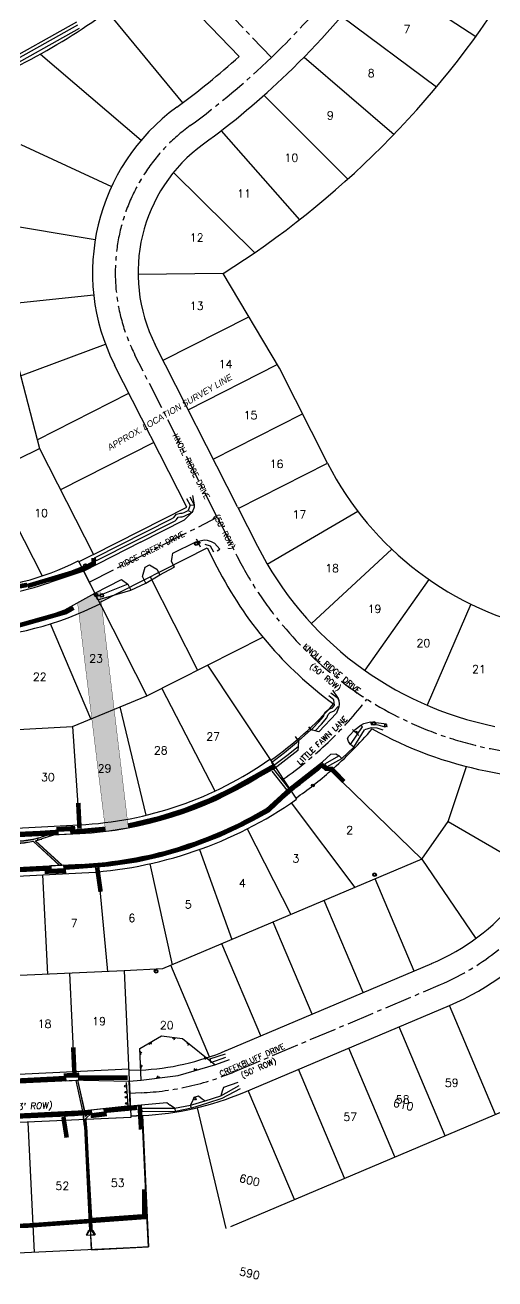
# Model space of a CAD drawing. Header units: feet. Extents: x 50644 to 52904, y -679 to 1764.
# Drawn here: x 51624 to 52141, y -458 to 920 of the extents above; entities that cross this region are included whole.
import ezdxf
from ezdxf.enums import TextEntityAlignment as Align

# ---------------------------------------------------------------- set-up
doc = ezdxf.new("R2010")
doc.units = ezdxf.units.FT
doc.header["$LTSCALE"] = 40
doc.header["$MEASUREMENT"] = 0
for name, pattern in [('CENTER2', [1.125, 0.75, -0.125, 0.125, -0.125]), ('DASHED', [0.75, 0.5, -0.25]), ('PHANTOM2', [1.25, 0.625, -0.125, 0.125, -0.125, 0.125, -0.125])]:
    doc.linetypes.add(name, pattern=pattern)
for name, color, linetype in [('ADJACENT', 7, 'Continuous'), ('ADJOINER-CL', 7, 'CENTER2'), ('adjoiners', 7, 'Continuous'), ('BOC', 7, 'Continuous'), ('BOUNDARY', 7, 'Continuous'), ('contours-major', 9, 'DASHED'), ('ECB', 86, 'Continuous'), ('EX PVMT', 7, 'Continuous'), ('LOT-NO', 7, 'Continuous'), ('LOTS', 150, 'Continuous'), ('P-WATER', 7, 'Continuous'), ('rockroad', 5, 'Continuous'), ('ROW', 150, 'Continuous'), ('ROW-P', 7, 'Continuous'), ('silt fence', 200, 'Continuous'), ('storm structures', 7, 'Continuous'), ('storm walls', 7, 'Continuous'), ('TEXT', 7, 'Continuous')]:
    doc.layers.add(name, color=color, linetype=linetype)
doc.styles.add('text100', font='romans.shx', dxfattribs={"height": 3.52})
doc.styles.add('TEXT60', font='arctext.shx', dxfattribs={"oblique": 10, "height": 15})

# ---------------------------------------------------------------- blocks, each defined once
blk = doc.blocks.new('lumin')
for p, q in [((-0.032, 0.019), (-0.052, 0.03)), ((0, 0.038), (0, 0.06)), ((0.032, 0.019), (0.052, 0.03)), ((-0.032, -0.019), (-0.052, -0.03)), ((0, -0.038), (0, -0.06)), ((0.032, -0.019), (0.052, -0.03))]:
    blk.add_line(p, q)
blk.add_circle((0, 0), 0.0375)
blk = doc.blocks.new('sign1')
blk.add_line((-0.12, 0), (0.12, 0))
blk.add_circle((0, -0.02), 0.02)
blk = doc.blocks.new('ip')
for radius in [0.05, 0.0375]:
    blk.add_circle((0, 0), radius)

msp = doc.modelspace()

# ---------------------------------------------------------------- hatches: boundary and pattern name
at = {"layer": 'rockroad'}
h = msp.add_hatch(dxfattribs=at)
h.set_pattern_fill('GRAVEL', color=4, scale=5, style=0)
h.set_pattern_definition([(228.0128, (9.05787, 7.5163), (-39.9999911608, -45.000006708), [0.67268, -66.59544]), (184.9697, (8.60787, 7.01628), (60.0000052576, 4.999956535), [1.15434, -114.279625]), (132.5104, (7.45787, 6.91628), (49.9999535917, -55.0000433694), [0.81394, -80.58016]), (267.2737, (5.50787, 5.66628), (4.9999800886, 100.0000014749), [1.05119, -104.06779]), (292.8337, (5.45787, 4.61628), (-25.0000495272, 59.9999820589), [1.030775, -102.046865]), (357.2737, (5.85787, 3.66628), (-100.0000014749, 4.9999800886), [1.05119, -104.06779]), (37.6942, (6.90787, 3.61628), (-65.0000367281, -49.9999520258), [1.390145, -137.624245]), (72.2553, (8.00787, 4.46628), (35.0000538135, 109.9999811562), [1.31244, -129.931605]), (121.4296, (8.40787, 5.71628), (-40.0000411709, 64.9999751825), [1.05475, -104.420365]), (175.2364, (7.85787, 6.6163), (55.0000047316, -4.9999576633), [1.20416, -59.003815]), (222.3974, (6.65787, 6.71628), (-60.00003675537, -54.99996041007), [1.55724, -154.166875]), (138.8141, (10.45787, 5.6163), (-35.000014734, 29.9999865667), [0.531505, -52.61922]), (171.4692, (10.05787, 5.96628), (64.9999914241, -10.0000395502), [1.011185, -100.107555]), (225, (9.058, 6.1163), (-6e-16, -5.00000155), [0.707105, -6.36396]), (203.1986, (8.7079, 6.7163), (24.999998653, 10.000006626), [0.38079, -37.698075]), (291.8014, (8.3579, 6.5663), (-4.999999553, 15.000001365), [0.538515, -26.38731]), (30.9638, (8.5579, 6.0663), (14.999990111, 10.000012418), [0.874645, -28.280115]), (161.5651, (9.3079, 6.5163), (10.000002173, -4.999992016), [0.632455, -15.178935]), (16.3895, (5.45787, 6.56628), (50.000010992, 14.9999635491), [0.886, -87.714225]), (70.3462, (6.30787, 6.8163), (-19.9999762369, -55.000010678), [0.743305, -73.58704]), (293.1986, (9.3079, 7.5163), (-10.000006626, 24.999998653), [0.761575, -37.31729]), (343.6105, (9.60787, 6.81628), (-50.000010992, 14.9999635491), [0.886, -87.714225]), (339.444, (5.4579, 3.4663), (-25.000009223, 9.999979982), [0.8544, -41.86562]), (294.7751, (6.25787, 3.1663), (-24.9999609462, 55.0000171092), [0.71589, -70.873215]), (66.8014, (9.3579, 2.5163), (10.000006626, 24.999998653), [0.761575, -37.31729]), (17.354, (9.65787, 3.21628), (-65.0000100955, -19.9999725113), [0.838155, -82.97712]), (69.444, (6.9079, 2.5163), (-9.999979982, -25.000009223), [0.4272, -42.29282]), (101.3099, (9.0579, 2.5163), (-4.99998816, 20.000003761), [0.25495, -25.240145]), (165.9638, (9.0079, 2.7663), (15.00000273, -4.999990287), [1.030775, -19.58475]), (186.009, (8.00787, 3.01628), (49.9999987545, 4.9999965874), [0.95525, -94.569615]), (303.6901, (8.5579, 5.6163), (-5.000006673, 9.99999779), [0.72111, -17.306645]), (353.1572, (8.95787, 5.01628), (84.9999968274, -10.0000399896), [1.25897, -124.637815]), (60.9454, (10.20787, 4.8663), (-20.000000136, -35.000001923), [0.51478, -50.96337]), (90, (10.458, 5.3163), (-5, 5), [0.3, -4.7]), (120.2564, (7.90787, 3.1663), (19.999974434, -35.0000122793), [0.69462, -68.7676]), (48.0128, (7.55787, 3.7663), (39.9999911608, 45.000006708), [1.34536, -65.92276]), (0, (8.458, 4.7663), (5, 5), [1.3, -3.7]), (325.3048, (9.75787, 4.76628), (-49.999971295, 35.000043048), [0.79057, -78.26637]), (254.0546, (10.4079, 4.3163), (-4.9999994465, -20.000000633), [0.72801, -35.67254]), (207.646, (10.20787, 3.61628), (-94.9999790359, -50.00003856585), [1.185325, -117.34737]), (175.4261, (9.15787, 3.06628), (-65.00000279156, 4.9999740058), [1.253995, -124.14537])])
h.paths.add_polyline_path([(51712.9, 33.9), (51682.1, 284.6), (51706.6, 298.3), (51737.8, 37.8), (51730.9, 36.9), (51713.8, 34.1)])

# ---------------------------------------------------------------- linework, layer by layer
at = {"layer": 'ADJOINER-CL'}
for p, q in [((51895.1, 884.6), (51787.7, 996.3)), ((51835.6, 379), (51745.1, 557.4)), ((51694.8, 307.6), (51835.6, 379)), ((51835.6, 379), (51857.5, 335.9)), ((52135.7, 124.7), (52246.5, 102.5)), ((51854.9, -230.3), (52080.9, -134.7)), ((51752.1, -253.7), (51739.5, -254.3))]:
    msp.add_line(p, q, dxfattribs=at)
for centre, radius, start, end in [((51302.3, 1500.7), 855, 313.897, 325.6758), ((51302.3, 1500.7), 855, 306.0687, 313.897), ((51923.5, 647.9), 200, 126.0683, 206.9067), ((52214.2, 516.9), 400, 206.9063, 258.6837), ((51663.6, 438.7), 425, 305.1165, 322.3458), ((51977.6, 109.4), 265, 292.9329, 348.6833), ((51738, 46), 300, 272.6838, 292.9323)]:
    msp.add_arc(centre, radius, start, end, dxfattribs=at)
at = {"layer": 'adjoiners'}
for p, q in [((51859.5, 885.5), (51769.3, 979.3)), ((52119.7, 907.3), (52014.5, 976.3)), ((51972.2, 930), (52076.6, 852.1)), ((51931.1, 885), (52029.8, 800)), ((51886.9, 842.9), (51979, 750.9)), ((51619.6, 789), (51719.4, 742.6)), ((51876.7, 669.9), (51787.5, 758.1)), ((51592.3, 702.5), (51701.5, 684.5)), ((51842, 646.9), (51748.5, 645.8)), ((51903.9, 542.8), (51842, 646.9)), ((51599, 612.8), (51699.8, 623.7)), ((51619.4, 534.4), (51712.7, 569.2)), ((51857.9, 390.4), (51767.4, 568.7)), ((51802, 390), (51722.8, 546.1)), ((51956.8, 438.5), (51903.9, 542.8)), ((51699.5, 338), (51802, 390)), ((51857.9, 390.4), (51879.8, 347.2)), ((51890.5, 327.6), (51989.9, 385.7)), ((51706.1, 285.3), (51824.6, 345.4)), ((51824.6, 345.4), (51835.2, 324.6)), ((51939, 262.2), (52027.3, 343.8)), ((52067.9, 310.7), (51997.6, 210.8)), ((52114, 283.5), (52066.3, 172.3)), ((52130.8, 100.2), (52217.1, 82.9)), ((52089.3, 44.5), (52185.2, -11.2)), ((52060.4, 3.2), (52119.5, -84.2)), ((51845.2, -207.3), (52071.2, -111.7)), ((51864.7, -253.3), (52090.6, -157.7)), ((51850.4, -400.5), (52279.2, -219.1)), ((51750.9, -228.7), (51738.3, -229.3)), ((51813.4, -270.1), (51845, -402.7))]:
    msp.add_line(p, q, dxfattribs=at)
for points in [[(51797.7, 834.7), (51715, 935.2)], [(51641.3, 888.2), (51752.1, 793.7)], [(51840, 804), (51925.8, 706)], [(51776, 551.7), (51870.2, 599.5)], [(51803.6, 497.3), (51901.4, 547.1)], [(51637.7, 464.2), (51738.4, 515.3)], [(51831.2, 442.9), (51929.2, 492.9)], [(51765.8, 461.4), (51663.3, 409.3)], [(51858.7, 388.8), (51956.8, 438.5)], [(51761.9, 313.6), (51814, 211.1)], [(51824.9, 216.6), (51885.6, 247.4)], [(52060.4, 3.2), (52089.3, 44.5), (52109.3, 105)], [(52052, -119.8), (52009.1, -18.5)], [(51995.8, -143.5), (51953, -42.2)], [(51939.7, -167.3), (51896.8, -66)], [(51883.5, -191.1), (51840.6, -89.8)], [(51827, -214.2), (51784.4, -113.5)], [(52141.3, -277.4), (52090.6, -157.7)], [(52086, -300.8), (52035.4, -181.1)], [(52030.8, -324.2), (51980.1, -204.5)], [(51975.5, -347.6), (51924.9, -227.8)], [(51920.3, -370.9), (51869.6, -251.2)]]:
    msp.add_lwpolyline(points, dxfattribs=at)
at = {"layer": 'adjoiners', "color": 7}
for points in [[(51758.3, -387.4), (51753.2, -278.7), (51740.7, -279.3), (51740.7, -280.7), (51691.3, -283.1), (51697.2, -391.7)], [(51758.2, -387.6), (51697.2, -392), (51697.9, -404.8), (51698.9, -404.8), (51698.9, -405.4), (51701.5, -409.5), (51700.7, -410), (51696.4, -410.1), (51697.3, -426.1), (51759.9, -422.9), (51758.3, -387.7)]]:
    msp.add_lwpolyline(points, close=True, dxfattribs=at)
msp.add_lwpolyline([(51697.4, -392), (51758.5, -387.4)], dxfattribs=at)
at = {"layer": 'adjoiners'}
for centre, radius, start, end in [((51302.3, 1500.7), 700, 294.8232, 311.8502), ((51302.3, 1500.7), 880, 313.897, 323.3032), ((51302.3, 1500.7), 1010, 302.2984, 327.6877), ((51302.3, 1500.7), 830, 306.0687, 312.171), ((51302.3, 1500.7), 880, 306.0687, 313.897), ((51923.5, 647.9), 225, 126.0683, 206.9067), ((51923.5, 647.9), 175, 126.0683, 206.9067), ((52267.1, 596), 347.9, 206.9066, 258.6834), ((52214.2, 516.9), 375, 206.9063, 258.6837), ((52214.2, 516.9), 425, 206.9063, 233.819), ((51663.6, 438.7), 400, 305.2178, 318.5388), ((51663.6, 438.7), 450, 311.2347, 319.5103), ((52214.2, 516.9), 425, 240.6331, 258.6837), ((51977.6, 109.4), 240, 292.9329, 348.6833), ((51977.6, 109.4), 290, 292.9329, 348.6833), ((51738, 46), 275, 272.6838, 292.9323), ((51738, 46), 325, 272.6838, 292.9323)]:
    msp.add_arc(centre, radius, start, end, dxfattribs=at)
at = {"layer": 'BOC'}
for p, q in [((51688.8, 319.7), (51651.5, 307.4)), ((51668.2, 277.3), (51701.1, 295.7)), ((51879.8, 92.7), (51899.7, 103.6)), ((51888.9, 58.2), (51914.3, 81.3)), ((51368.7, 15.4), (51684.4, 31.4)), ((51370.4, -18.6), (51686.2, -2.5)), ((51688.7, -239.6), (51444.6, -251.1)), ((51688.7, -239.6), (51738.8, -240.7)), ((51690.2, -273.6), (51446.2, -285)), ((51740, -268), (51690.2, -273.6))]:
    msp.add_line(p, q, dxfattribs=at)
for centre, radius, start, end in [((51547.7, 597.4), 308, 271.9063, 289.6923), ((51547.7, 597.4), 342, 271.9063, 290.6359), ((51663.9, 438.9), 408, 272.8921, 301.9523), ((51663.9, 438.9), 442, 272.8921, 300.7303)]:
    msp.add_arc(centre, radius, start, end, dxfattribs=at)
at = {"layer": 'BOUNDARY'}
msp.add_lwpolyline([(51583.1, 673.6), (51640.2, 454.8), (51699.5, 338), (51683.5, 329.9), (51758.1, 182.7), (51824.9, 216.6), (51921.8, 70.2, 0.027094), (51960.2, 100.3), (52060.4, 3.2), (51775.2, -117.4), (51733.2, -119.4), (51740.7, -279.2), (51753.3, -278.6), (51760, -423, -0.010393), (51747.6, -423.9), (51453.3, -437.7, -0.158717)], format="xyb", dxfattribs=at)
msp.add_lwpolyline([(51583.1, 673.6), (51640.2, 454.8), (51699.5, 338), (51683.5, 329.9), (51758.1, 182.7), (51824.9, 216.6), (51921.8, 70.2, 0.027094), (51960.2, 100.3), (52060.4, 3.2), (51775.2, -117.4), (51733.2, -119.4), (51740.7, -279.2), (51753.3, -278.6), (51760, -423, -0.010393), (51747.6, -423.9), (51453.3, -437.7, -0.158717)], format="xyb", dxfattribs=at)
msp.add_lwpolyline([(51074.4, 141.8), (51314.6, 129.4), (51676.5, 149), (51758.1, 182.7)], dxfattribs=at)
at = {"layer": 'BOUNDARY', "color": 7}
msp.add_lwpolyline([(51759.9, -422.9), (51753.2, -278.7), (51740.7, -279.3), (51740.7, -280.7), (51691.3, -283.1), (51697.8, -404.4), (51697.8, -404.7), (51698.7, -404.7), (51698.7, -405.4), (51701.4, -409.5), (51700.8, -409.8), (51696.4, -410), (51697.2, -426.2), (51760, -423)], close=True, dxfattribs=at)
at = {"layer": 'ECB', "color": 86, "const_width": 5}
for points in [[(51626.7, 304.7), (51596.2, 299.1)], [(51648.7, 268.9), (51615.3, 259.5), (51611.8, 259.5)], [(51926, 86.8), (51920.6, 83.1), (51906.2, 70.7)]]:
    msp.add_lwpolyline(points, dxfattribs=at)
at = {"layer": 'EX PVMT'}
for p, q in [((51681.8, 920, 605.2), (51594.7, 871.3, 600)), ((51596.4, 867.8, 600.2), (51684.1, 916.8, 605.3)), ((51805.3, 401.6, 603.1), (51810.1, 392.6, 602.7)), ((51808.5, 403.1, 603.1), (51810.1, 392.6, 602.7)), ((51799.2, 384.4, 602.2), (51803.6, 386.4, 602.7)), ((51801.9, 399.6, 603.1), (51805.6, 392.4, 603)), ((51805.6, 392.4, 603), (51803.6, 386.4, 602.7)), ((51803.6, 386.4, 602.7), (51807.6, 384.4, 602.4)), ((51805.6, 392.4, 603), (51810.1, 392.6, 602.7)), ((51808.7, 386, 602.6), (51807.6, 384.4, 602.4)), ((51810.1, 390.2, 602.7), (51808.7, 386, 602.6)), ((51810.1, 392.6, 602.7), (51810.1, 390.2, 602.7)), ((51789.1, 374.9, 601.9), (51702.6, 331.1, 599)), ((51751.1, 351.6, 600.9), (51799.6, 376.2, 602.3)), ((51785.3, 377.3, 601.8), (51787.7, 378.9, 601.9)), ((51787.7, 378.9, 601.9), (51790.6, 382.3, 602)), ((51789.1, 374.9, 601.9), (51790.9, 376.6, 602)), ((51790.6, 382.3, 602), (51795.2, 383.4, 602)), ((51790.9, 376.6, 602), (51792.7, 379, 602)), ((51792.7, 379, 602), (51795.3, 379.5, 602.1)), ((51795.2, 383.4, 602), (51797, 383.5, 602.1)), ((51795.3, 379.5, 602.1), (51797.1, 379.6, 602.1)), ((51797, 383.5, 602.1), (51799.2, 384.4, 602.2)), ((51797.1, 379.6, 602.1), (51799.3, 380.2, 602.1)), ((51799.3, 380.2, 602.1), (51807.6, 384.4, 602.4)), ((51799.6, 376.2, 602.3), (51807.6, 384.4, 602.4)), ((51751.1, 351.6, 600.9), (51688.8, 319.7, 598.5)), ((51817.2, 346.4, 602.7), (51812.8, 354.9, 602.7)), ((51700.8, 334.4, 599), (51702.6, 331.1, 599)), ((51688.8, 319.7, 598.5), (51701.1, 295.7, 598.7)), ((51769.1, 322, 600.8), (51772.3, 315.7, 600.7)), ((51785.1, 330.3, 601.8), (51788.2, 324.3, 600.7)), ((51737.3, 305.5, 598.7), (51740.7, 299, 599.3)), ((51757.1, 306.5, 601), (51753.3, 313.9, 600.8)), ((51704.3, 288.1, 599.3), (51702.5, 291.6, 600.2)), ((52020.5, 151.3, 613.7), (52020.5, 151.9, 613.7)), ((51991.2, 139.3, 611.6), (51984.1, 145.7, 611.6)), ((52019.5, 150.7, 613.7), (52018.9, 151, 613.7)), ((52019.5, 149.6, 613.7), (52018.9, 149.2, 613.7)), ((52020.5, 149, 613.7), (52020.5, 148.3, 613.7)), ((52021.5, 150.7, 613.7), (52022, 151, 613.7)), ((52021.5, 149.6, 613.7), (52022, 149.2, 613.7)), ((51985.5, 126.2, 609.8), (51982, 129.4, 611.2)), ((51969.4, 116.6, 610.4), (51972.5, 113.9, 609.8)), ((51895.3, 109.3, 608), (51897.5, 106.3, 608)), ((51953.4, 107.6, 608), (51955.9, 104.7, 609.8)), ((51786.2, -192.9), (51786.6, -194.1)), ((51787.5, -192.9), (51788.3, -195.3)), ((51760.2, -199.7), (51761.3, -200.3)), ((51761.1, -198.9), (51763.4, -200)), ((51762.2, -198.3), (51763.4, -198.8)), ((51788.7, -193.3), (51789.1, -194.4)), ((51802.5, -198.6, 600.9), (51802.3, -199.8, 600.9)), ((51803.6, -199.3, 600.9), (51803.1, -201.7, 600.9)), ((51804.5, -200.2, 600.9), (51804.2, -201.4, 600.9)), ((51750.5, -210.3), (51752.7, -209)), ((51750.6, -209.1), (51751.7, -208.4)), ((51750.8, -211.6), (51751.8, -210.9)), ((51821.6, -213.9), (51821.4, -215.2)), ((51822.7, -214.6), (51822.2, -217.1)), ((51823.6, -215.5), (51823.3, -216.8)), ((51827.4, -216.4, 604.3), (51844.7, -210.7)), ((51827.4, -216.4, 604.3), (51828.4, -220.4, 603.9)), ((51828.4, -220.4, 603.9), (51844.9, -214.6)), ((51751.2, -225.1), (51753.3, -223.7)), ((51751.3, -223.8), (51752.3, -223.1)), ((51751.4, -226.3), (51752.5, -225.7)), ((51810.7, -228.9), (51809.8, -228)), ((51811.9, -228.7), (51810.2, -226.9)), ((51813.1, -228.2), (51812.2, -227.3)), ((51770, -237.2), (51769.3, -236.2)), ((51771.3, -237.3), (51769.9, -235.1)), ((51772.5, -237.1), (51771.9, -236)), ((51810.1, -259.5, 602.9), (51809.5, -259.1, 602.9)), ((51810.1, -260.6, 602.9), (51809.5, -260.9, 602.9)), ((51811, -258.9, 602.9), (51811, -258.2, 602.9)), ((51811, -261.2, 602.9), (51811, -261.8, 602.9)), ((51812, -259.5, 602.9), (51812.6, -259.1, 602.9)), ((51812, -260.6, 602.9), (51812.6, -260.9, 602.9)), ((51753.1, -274.6, 601.6), (51752.8, -270.7, 601.6)), ((51788.7, -270.6, 601.6), (51789.8, -274.3, 602.8)), ((51807.1, -270.7, 603.2), (51806.2, -267.1, 601.6))]:
    msp.add_line(p, q, dxfattribs=at)
for points, elevation in [([(51593.2, 874.4), (51681.3, 923.6)], 562.3), ([(51700.8, 334.4), (51785.3, 377.3)], 599), ([(51785.1, 330.3), (51786.1, 335.2), (51786.8, 339.4), (51811.9, 352.1)], 601.8), ([(51811.9, 352.1), (51821, 354.2), (51824.4, 353.9), (51828.9, 352.5), (51832.4, 350.6), (51838.4, 343.9)], 602.5), ([(51831.7, 340.5), (51828.3, 347.1), (51822.4, 349.1)], 603.9), ([(51835.3, 342.3), (51838.4, 343.9)], 603.9), ([(51740.7, 299), (51757.1, 306.5), (51772.3, 315.7), (51788.2, 324.3)], 600.7), ([(51753.3, 313.9), (51754.8, 319.2), (51756.4, 324), (51761, 326.6), (51764.9, 324.4), (51769.1, 322)], 600.8), ([(51701.1, 295.7), (51730.3, 310.7), (51737.3, 305.5)], 598.7), ([(51737.3, 305.5), (51702.5, 291.6)], 600.2), ([(51704.3, 288.1), (51740.7, 299)], 599.3), ([(51938.3, 145.2), (51940.4, 147.3), (51947.3, 154), (51952.2, 160.1), (51953.9, 164.3), (51958.1, 167.9), (51962.1, 169.6), (51964.4, 172.4), (51963.6, 178.4), (51958.1, 182.8)], 610.1), ([(51960.5, 186), (51967.4, 180.8), (51968, 180.9), (51969.1, 177.5)], 610.9), ([(51969.1, 177.5), (51968, 180.9), (51962.4, 189)], 611), ([(51969.5, 173.6), (51969.3, 170.5), (51966.6, 163.6), (51947, 143.2), (51943, 144.1)], 611), ([(51943, 144.1), (51950.1, 151.5), (51955.8, 158.5), (51957.3, 162.2), (51959.6, 164.3), (51963.9, 166.2), (51968.3, 170.9), (51969.3, 170.5)], 610.1), ([(51969.1, 177.5), (51969.5, 173.6)], 611), ([(51982, 129.4), (51979.6, 132.6), (51978.8, 135.9), (51980.2, 138.4), (51986.9, 145.7), (51993.4, 150.5), (51996.6, 152.3), (52001, 153.5), (52004, 154), (52004, 154), (52021.4, 151.8)], 611.2), ([(52004, 154), (52004.5, 151.3), (52012, 151), (52019.8, 148.5)], 612.2), ([(51924.9, 133.1), (51921.4, 138)], 609.5), ([(51938.3, 145.2), (51924.9, 133.1)], 610.1), ([(51935.9, 148.7), (51938.3, 145.2)], 610.4), ([(51943, 144.1), (51938.3, 145.2)], 610.1), ([(51955.9, 104.7), (51972.5, 113.9), (51985.5, 126.2), (51997.3, 145.3)], 609.8), ([(51982, 129.4), (51995.2, 148.7)], 611.2), ([(51995.2, 148.7), (51993.4, 150.5)], 612), ([(52018, 145.1), (52011.4, 147.1), (52004.5, 147.5), (51997.3, 145.3)], 613.8), ([(51897.5, 106.3), (51912, 117.3), (51924.3, 127.1)], 608), ([(51924.9, 133.1), (51924.3, 127.1), (51924, 122.5), (51897.7, 102)], 609.5), ([(51909.5, 120.3), (51924.9, 133.1)], 608), ([(51895.3, 109.3), (51909.5, 120.3)], 608), ([(51914.3, 81.3), (51951.2, 110.2), (51960.5, 118.6), (51966, 118.9), (51969.4, 116.6), (51953.4, 107.6)], 608), ([(51912.2, 79), (51895.9, 100)], 607.8), ([(51914.3, 81.3), (51897.7, 102)], 608), ([(51752, -239.7), (51750.4, -205), (51774.4, -191.2), (51797.2, -194.1), (51832.7, -222.6)], 600.9), ([(51738.8, -240.7), (51752, -239.7), (51792.7, -234.7), (51834.1, -222.4), (51848.9, -217.2)], 600.9), ([(51735.5, -242.2), (51737.3, -267.6)], 600.6), ([(51740, -268), (51738.8, -240.7)], 601.2), ([(51858.3, -242.4), (51842.4, -248), (51841.1, -251.8), (51839.4, -256.9)], 604.3), ([(51839.4, -256.9), (51859.5, -245.7)], 604.1), ([(51752.8, -270.7), (51788.7, -270.6), (51806.2, -267.1), (51822.4, -262.5), (51839.4, -256.9)], 601.6), ([(51840.5, -259.9), (51824.7, -265.1), (51807.1, -270.7), (51789.8, -274.3), (51753.1, -274.6)], 604.4), ([(51808.6, -262.4), (51810.3, -258.4), (51814.9, -257.1), (51819.1, -260.3), (51822.4, -262.5)], 603.1), ([(51860.9, -249.3), (51840.5, -259.9)], 604.7), ([(51740, -268), (51780.1, -264.2), (51783.9, -267.4)], 601.2), ([(51788.7, -270.6), (51783.9, -267.4)], 602.4), ([(51806.2, -267.1), (51808.6, -262.4)], 603)]:
    msp.add_lwpolyline(points, dxfattribs=dict(at, elevation=elevation))
for centre, radius in [((51812.5, 350, 602.4), 2), ((51812.5, 350, 602.4), 1.5), ((51815.7, 351, 602.7), 0.8), ((51690.6, 326, 598.8), 2), ((51690.6, 326, 598.8), 1.5), ((51702.4, 293.6, 599), 2), ((51702.4, 293.6, 599), 1.5), ((51708.7, 293.1, 599.4), 2), ((51708.7, 293.1, 599.4), 1.5), ((52007.7, 152.5, 612.5), 2), ((52007.7, 152.5, 612.5), 1.5), ((51988.2, 143.1, 611.6), 0.8), ((52020.5, 150.1, 613.7), 1.12), ((52008.4, -13.9, 614), 2), ((52008.4, -13.9, 614), 1.5), ((51768.3, -120.1, 604.2), 2), ((51768.3, -120.1, 604.2), 1.5), ((51734.6, -246.4), 1), ((51735.1, -253.1), 1), ((51735.4, -258.6), 1), ((51811, -260, 602.9), 1.12), ((51735.9, -265.3), 1)]:
    msp.add_circle(centre, radius, dxfattribs=at)
at = {"layer": 'LOTS'}
for p, q in [((51544.3, 407.2), (51640.2, 454.8)), ((51585.5, 427.7), (51643, 314.5)), ((51696.8, 157.4), (51652.4, 261.9)), ((51833.1, 78.1), (51774.7, 191.1)), ((51757.5, 51.6), (51728.7, 170.6)), ((51676.5, 149), (51683.9, 40.9)), ((51916.8, 65), (51986.7, -28)), ((51868.4, 36.4), (51916.3, -57.7)), ((51816, 13.8), (51851.5, -85.1)), ((51704.8, -10.7), (51714.9, -120.3)), ((51761.3, -2), (51785.9, -112.9)), ((51649.4, -123.3), (51643.9, -14.2)), ((51733.2, -119.4), (51433.5, -133.5)), ((51673.2, -122.2), (51678.3, -230.6))]:
    msp.add_line(p, q, dxfattribs=at)
for points in [[(51074.4, 141.8), (51314.6, 129.4), (51676.5, 149), (51758.1, 182.7)], [(51627.5, -286), (51634.2, -429.2)], [(51690.4, -283.1), (51697.1, -426.2)]]:
    msp.add_lwpolyline(points, dxfattribs=at)
at = {"layer": 'P-WATER', "elevation": 311.1}
for points in [[(51939.5, 85.2), (51941.7, 83)], [(51941.7, 85.2), (51939.5, 83)]]:
    msp.add_lwpolyline(points, dxfattribs=at)
at = {"layer": 'P-WATER'}
msp.add_circle((51940.6, 84.1, 311.1), 1.52, dxfattribs=at)
at = {"layer": 'rockroad', "color": 4, "const_width": 0.357}
msp.add_lwpolyline([(51712.9, 33.9), (51682.1, 284.6), (51706.6, 298.3), (51737.8, 37.8), (51730.9, 36.9), (51713.8, 34.1)], close=True, dxfattribs=at)
at = {"layer": 'ROW'}
msp.add_lwpolyline([(51683.5, 329.9), (51682.8, 331.2)], dxfattribs=at)
for radius, start, end in [(298.5, 271.9062, 296.9071), (351.5, 271.9063, 296.907)]:
    msp.add_arc((51547.7, 597.4), radius, start, end, dxfattribs=at)
at = {"layer": 'ROW-P'}
for p, q in [((51368.2, 24.8), (51683.9, 40.9)), ((51370.9, -28.1), (51686.6, -12)), ((51738.3, -227.8), (51444.1, -241.6)), ((51740.7, -280.7), (51446.6, -294.5))]:
    msp.add_line(p, q, dxfattribs=at)
for points in [[(51921.8, 70.2), (51922.7, 69)], [(51740.7, -279.2), (51740.7, -280.7)]]:
    msp.add_lwpolyline(points, dxfattribs=at)
for centre, radius, start, end in [((51663.9, 438.9), 398.5, 272.8877, 305.1705), ((51663.8, 438.9), 451.5, 272.8956, 304.978)]:
    msp.add_arc(centre, radius, start, end, dxfattribs=at)
at = {"layer": 'silt fence', "color": 86, "const_width": 5}
for points in [[(51699.8, 334.1), (51699.8, 328.7), (51691.5, 324.2), (51675.2, 317.9), (51627.1, 303.5)], [(51648.6, 268.9), (51669.3, 274.8), (51677.6, 279.6)], [(51737.7, 40.2), (51737.7, 40.2), (51742, 41), (51771.3, 48), (51799.3, 56.8), (51819.9, 65), (51826.5, 67.5), (51850.3, 78.9), (51898.2, 105.7)], [(51951, 107.7), (51946.6, 103.3), (51925.7, 87)], [(51974.7, 88.4), (51961.2, 102.5), (51955.3, 102.5), (51949.8, 107.3)], [(51906.2, 70.7), (51891.5, 56.8), (51875.2, 48), (51862.2, 41.3), (51837.8, 29.8), (51803.2, 16.6), (51773.3, 8), (51747.5, 2.1), (51715.4, -2.5), (51676.3, -5.5), (51666.8, -6.1)], [(51684.2, 36.6), (51682.8, 65)], [(51516.8, 26.6), (51532.6, 26.6), (51561.4, 28.1), (51609.3, 30.4), (51640.5, 31.8), (51660.2, 33.1)], [(51658.8, 35.9), (51679.5, 37.3)], [(51674.3, 33.6), (51680, 33.6), (51684.1, 33.9), (51712.5, 36.5)], [(51652.7, -6.7), (51642.8, -7.4), (51541.7, -12.5), (51452.2, -17.1), (51367.5, -21.3), (51353.1, -23.1), (51336.4, -28), (51322.6, -33.3), (51307, -41.8), (51293.4, -51.5), (51280.6, -63.6), (51255.1, -98.1)], [(51669.5, -9.8), (51645.9, -10.6)], [(51703.6, -6), (51707.4, -32.6)], [(51668.8, -237.4), (51656.1, -238.2), (51595.2, -241.4), (51530.7, -244.2), (51471.5, -247.2), (51443.6, -248.4), (51426.9, -248.4), (51410.4, -246.3), (51393.8, -242.4), (51377.6, -236.9), (51361, -228.7), (51293.8, -181.1), (51265.9, -162.3)], [(51696.7, -275.2), (51678.2, -276.9), (51589.2, -280.9), (51505.8, -284.8), (51443.8, -287.7), (51424.7, -287.4), (51404.7, -285.1), (51395.2, -282.9), (51382.7, -280), (51361.1, -272.3), (51345.4, -264.6), (51341.9, -263), (51329, -254.6), (51310.5, -242), (51252.5, -200.8)], [(51678.5, -231.5), (51677.3, -203.7)], [(51666.8, -234.8), (51683.9, -233.8)], [(51684, -237), (51737.2, -237)], [(51714.1, -276.9), (51696.4, -279.1)], [(51747.4, -270.1), (51711.3, -273.5)], [(51751.8, -294), (51750.3, -267.3)], [(51666.5, -280.2), (51670.1, -302.9)]]:
    msp.add_lwpolyline(points, dxfattribs=at)
at = {"layer": 'silt fence', "color": 200, "const_width": 5}
for points in [[(51063.9, 118.9), (51061.5, 116.6), (50986.4, 54.9), (50916.4, -10.1), (50924.7, -56.8), (50943.1, -86.8), (50961.2, -130.6), (51001.1, -178), (51033.3, -198.8), (51247.4, -354.2), (51289.1, -367.5), (51346, -392.1), (51368.7, -397.8), (51461.6, -405.3), (51626.5, -399.7), (51755.4, -390.2)], [(51755.3, -359.8), (51755.3, -392.7)]]:
    msp.add_lwpolyline(points, dxfattribs=at)
at = {"layer": 'storm structures'}
for p, q in [((51674.3, 34.4), (51660.3, 33.7)), ((51660.3, 33.7), (51660.5, 30.2)), ((51660.5, 30.2), (51674.5, 30.9)), ((51674.3, 34.4), (51674.5, 30.9)), ((51666.6, -3.5), (51652.6, -4.2)), ((51652.6, -4.2), (51652.8, -7.7)), ((51652.8, -7.7), (51666.8, -7)), ((51666.6, -3.5), (51666.8, -7)), ((51682.9, -236.4), (51668.9, -237)), ((51668.9, -237), (51669.1, -240.5)), ((51669.1, -240.5), (51683, -239.9)), ((51682.9, -236.4), (51683, -239.9)), ((51710.8, -271.3), (51696.9, -272.8)), ((51696.9, -272.8), (51697.3, -276.3)), ((51697.3, -276.3), (51711.2, -274.7)), ((51710.8, -271.3), (51711.2, -274.7)), ((51695.2, -385.6), (51690.4, -283.1)), ((51692.4, -410.2), (51700.8, -409.8)), ((51694, -405), (51698.7, -404.7)), ((51694, -405), (51698.7, -404.7)), ((51694, -405.6), (51698.7, -405.4)), ((51698.3, -404.7), (51694.3, -404.9))]:
    msp.add_line(p, q, dxfattribs=at)
at = {"layer": 'storm walls'}
for p, q in [((51660.3, 33.1), (51642.2, 27.4)), ((51660.3, 32.9), (51642.2, 27.2)), ((51660.4, 31), (51642.7, 25.6)), ((51660.4, 30.9), (51642.8, 25.4)), ((51662.4, -3.7), (51633.4, 23)), ((51662.1, -3.8), (51633.4, 22.8)), ((51664.8, -3.6), (51635.5, 23.5)), ((51665.1, -3.6), (51635.9, 23.4)), ((51637.7, 26.3), (51638.3, 24)), ((51680, -240), (51687.5, -273.9)), ((51680.2, -240), (51687.6, -273.9)), ((51681.9, -239.9), (51689.4, -273.5)), ((51682.1, -239.9), (51689.6, -273.5)), ((51697, -273.8), (51690.6, -279.7)), ((51697, -273.6), (51690.8, -279.3)), ((51688.2, -277.2), (51690.2, -276.8)), ((51697.2, -276), (51691, -281.8)), ((51697.3, -276.2), (51691.2, -281.8)), ((51689.5, -290.5), (51695.1, -404.9)), ((51689.8, -290.5), (51695.3, -404.9)), ((51691.7, -290.4), (51697.3, -404.8)), ((51692, -290.4), (51697.5, -404.8)), ((51691.8, -409.9), (51694, -405.6)), ((51692.4, -410.2), (51691.8, -409.9)), ((51692.4, -410.2), (51694.8, -405.6)), ((51694, -405.6), (51694, -405)), ((51700.8, -409.8), (51698, -405.4)), ((51698.7, -405.4), (51698.7, -404.7)), ((51701.3, -409.4), (51698.7, -405.4)), ((51700.8, -409.8), (51701.3, -409.4))]:
    msp.add_line(p, q, dxfattribs=at)
for centre, radius, start, end in [((51612.8, 121.9), 98.8, 272.9139, 284.593), ((51612.8, 121.9), 99, 272.9139, 284.593), ((51612.8, 121.9), 101, 272.9139, 281.7584), ((51612.8, 121.9), 101.2, 272.9139, 281.7151), ((51612.8, 121.9), 101, 282.9754, 284.593), ((51612.8, 121.9), 101.2, 283.1902, 284.593), ((51612.8, 121.9), 98.9, 284.593, 287.2452), ((51612.8, 121.9), 99.1, 284.593, 287.2452), ((51612.8, 121.9), 100.9, 284.593, 287.2452), ((51612.8, 121.9), 101.1, 284.593, 287.2452), ((51590.9, -295.3), 98.9, 10.5398, 12.4767), ((51590.9, -295.3), 99.1, 10.5398, 12.4767), ((51590.9, -295.3), 100.9, 10.5398, 12.4767), ((51590.9, -295.3), 101.1, 10.5398, 12.4767), ((51590.9, -295.3), 98.8, 2.7879, 10.5398), ((51590.9, -295.3), 99, 2.7879, 10.5398), ((51590.9, -295.3), 101, 8.9068, 10.5398), ((51590.9, -295.3), 101.2, 9.1182, 10.5398), ((51590.9, -295.3), 101, 2.7879, 7.7), ((51590.9, -295.3), 101.2, 2.7879, 7.6555)]:
    msp.add_arc(centre, radius, start, end, dxfattribs=at)

# ---------------------------------------------------------------- block references
at = {"layer": 'EX PVMT'}
for name, p, xscale, yscale, zscale in [('ip', (51812.5, 350, 602.4), 40, 40, 40), ('ip', (51690.6, 326, 598.8), 40, 40, 40), ('ip', (51702.4, 293.6, 599), 40, 40, 40), ('ip', (51708.7, 293.1, 599.4), 40, 40, 40), ('ip', (52007.7, 152.5, 612.5), 40, 40, 40), ('lumin', (52020.5, 150.1, 613.7), 30, 30, 30), ('ip', (52008.4, -13.9, 614), 40, 40, 40), ('ip', (51768.3, -120.1, 604.2), 40, 40, 40), ('lumin', (51811, -260, 602.9), 30, 30, 30)]:
    msp.add_blockref(name, p, dxfattribs=dict(at, xscale=xscale, yscale=yscale, zscale=zscale))
at = {"layer": 'EX PVMT', "xscale": 40, "yscale": 40, "zscale": 40}
for p, rotation in [((51815, 350.6, 602.7), 117.5235991379285), ((51987.7, 142.5, 611.6), 138.0610916890364)]:
    msp.add_blockref('sign1', p, dxfattribs=dict(at, rotation=rotation))

# ---------------------------------------------------------------- texts
at = {"layer": 'ADJACENT', "style": 'text100'}
for s, p in [('7', (52040.2, 911.2)), ('8', (52000.8, 862.9)), ('9', (51956, 816.4)), ('10', (51909.4, 769.8)), ('11', (51857.4, 730.4)), ('12', (51805.4, 682.1)), ('13', (51805.4, 606.9)), ('14', (51837.2, 543.1)), ('15', (51864.6, 486.9)), ('16', (51893.2, 433.2)), ('17', (51918.3, 377.7)), ('18', (51954.2, 318.6)), ('19', (52000.8, 273.9)), ('20', (52054.5, 236.3)), ('21', (52115.5, 207.6)), ('20', (51772.5, -183.8)), ('59', (52085.7, -247.1)), ('58', (52031.7, -265.4)), ('57', (51974.1, -284.6))]:
    msp.add_text(s, height=8.8, dxfattribs=at).set_placement(p)
at = {"layer": 'adjoiners', "linetype": 'PHANTOM2', "style": 'TEXT60', "oblique": 10}
msp.add_text('APPROX. LOCATION SURVEY LINE', height=7, rotation=30.2547, dxfattribs=at).set_placement((51717.2, 451.9))
at = {"layer": 'adjoiners', "style": 'text100'}
for s, rotation, p in [("KNOLL RIDGE DRIVE   (50' ROW)", 296.9092, (51786.4, 469)), ('RIDGE CREEK DRIVE', 26.9067, (51729.2, 322.5)), ('KNOLL RIDGE DRIVE', 319.9327, (51929.2, 236.1)), ("(50' ROW)", 319.9327, (51936.7, 214.4)), ('LITTLE FAWN LANE', 43.7311, (51926.6, 106.3)), ('CREEKBLUFF DRIVE', 23.6886, (51839.7, -235.8)), ("(50' ROW)", 23.6886, (51863.2, -237.4))]:
    msp.add_text(s, height=6, rotation=rotation, dxfattribs=at).set_placement(p)
at = {"layer": 'contours-major', "style": 'text100'}
for s, p in [('610', (52028, -268.5)), ('600', (51859.1, -351.5)), ('590', (51859.1, -453.9))]:
    msp.add_text(s, height=8.8, rotation=346.768, dxfattribs=at).set_placement(p)
at = {"layer": 'LOT-NO', "style": 'text100'}
for s, p in [('10', (51642, 383.7)), ('23', (51702.4, 223.7)), ('22', (51640.5, 203.6)), ('28', (51773.5, 122.8)), ('30', (51649.4, 93.3)), ('29', (51711.7, 103)), ('2', (51981, 35.1)), ('3', (51922, 3.9)), ('4', (51863.1, -23.2)), ('5', (51803.7, -46.5)), ('7', (51678.3, -67.1)), ('6', (51741.7, -61.5)), ('18', (51645.8, -177.8)), ('19', (51705.7, -175)), ('52', (51665.3, -356)), ('53', (51726.2, -352.7))]:
    msp.add_text(s, height=8.8, dxfattribs=at).set_placement(p, align=Align.MIDDLE_CENTER)
msp.add_text('27', height=8.8, dxfattribs=at).set_placement((51823.5, 133.7))
at = {"layer": 'TEXT', "style": 'text100', "oblique": 10}
msp.add_text("CREEKBLUFF DRIVE (53' ROW)", height=7, rotation=2.6836, dxfattribs=at).set_placement((51511.2, -277.4))

doc.saveas('drawing.dxf')
